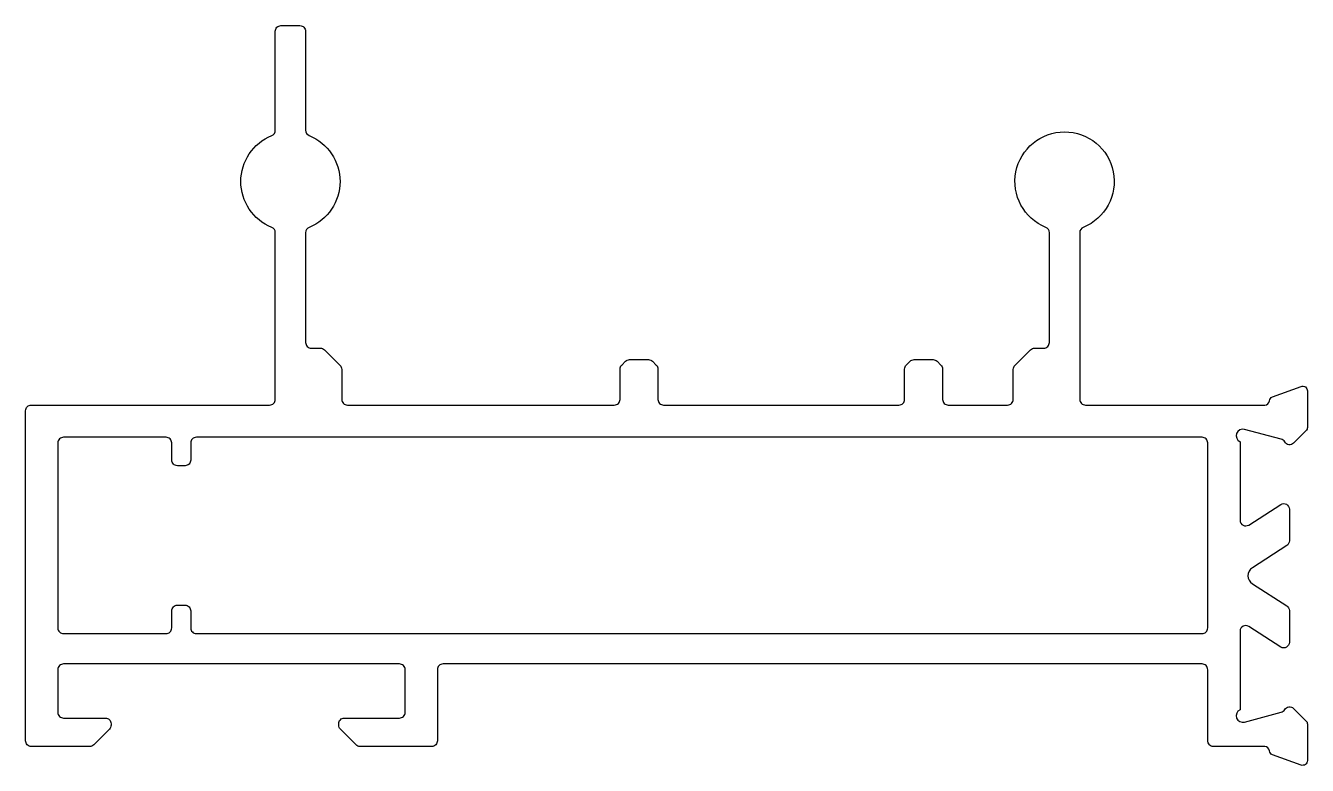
# Model space of a CAD drawing. Extents: x 659.5 to 727, y 595.4 to 634.4.
import ezdxf

# ---------------------------------------------------------------- set-up
doc = ezdxf.new("R2010")
doc.units = 0
doc.linetypes.add('AUSGEZOGEN', pattern=[0])
doc.layers.get('0').update_dxf_attribs({"linetype": 'CONTINUOUS'})

msp = doc.modelspace()

# ---------------------------------------------------------------- linework, layer by layer
msp.add_lwpolyline([(681.48, 600.737, 0.414214), (681.18, 600.437), (681.18, 596.687, -0.414214), (680.88, 596.387), (677.104, 596.387, -0.198912), (676.892, 596.475), (676.068, 597.3, -0.198912), (675.98, 597.512), (675.98, 597.587, -0.414214), (676.28, 597.887), (679.18, 597.887, 0.414214), (679.48, 598.187), (679.48, 600.437, 0.414214), (679.18, 600.737), (671.48, 600.737), (670.48, 600.737), (661.48, 600.737, 0.414214), (661.18, 600.437), (661.18, 598.187, 0.414214), (661.48, 597.887), (663.68, 597.887, -0.414214), (663.98, 597.587), (663.98, 597.512, -0.198912), (663.892, 597.3), (663.068, 596.475, -0.198912), (662.856, 596.387), (659.78, 596.387, -0.414214), (659.48, 596.687), (659.48, 614.087, -0.414214), (659.78, 614.387), (672.338, 614.387, 0.414214), (672.638, 614.687), (672.638, 623.472, 0.32353), (672.451, 623.75, -0.67292), (672.451, 628.594, 0.315739), (672.638, 628.872), (672.638, 634.087, -0.414214), (672.938, 634.387), (673.936, 634.387, -0.414214), (674.236, 634.087), (674.236, 628.871, 0.301368), (674.423, 628.594, -0.672313), (674.423, 623.751, 0.310853), (674.236, 623.473), (674.236, 617.687, 0.414214), (674.536, 617.387), (675.016, 617.387, -0.198912), (675.228, 617.3), (676.052, 616.475, -0.198912), (676.14, 616.263), (676.14, 614.687, 0.414214), (676.44, 614.387), (690.506, 614.387, 0.414214), (690.806, 614.687), (690.806, 616.283, -0.198912), (690.894, 616.495), (691.094, 616.695, -0.198912), (691.306, 616.783), (692.306, 616.783, -0.198912), (692.519, 616.695), (692.719, 616.495, -0.198912), (692.806, 616.283), (692.806, 614.687, 0.414214), (693.106, 614.387), (705.506, 614.387, 0.414214), (705.806, 614.687), (705.806, 616.283, -0.198912), (705.894, 616.495), (706.094, 616.695, -0.198912), (706.306, 616.783), (707.306, 616.783, -0.198912), (707.519, 616.695), (707.719, 616.495, -0.198912), (707.806, 616.283), (707.806, 614.687, 0.414214), (708.106, 614.387), (711.231, 614.387, 0.414214), (711.531, 614.687), (711.531, 616.263, -0.198912), (711.619, 616.475), (712.443, 617.3, -0.198912), (712.656, 617.387), (713.136, 617.387, 0.414214), (713.436, 617.687), (713.436, 623.473, 0.309995), (713.249, 623.751, -5.103386), (715.223, 623.751, 0.32566), (715.036, 623.473), (715.036, 614.687, 0.414214), (715.336, 614.387), (724.781, 614.387, 0.384217), (725.03, 614.612, -0.287078), (725.193, 614.821), (726.696, 615.368, -0.520567), (727.031, 615.133), (727.031, 613.206, -0.198912), (726.958, 613.029), (726.309, 612.38, -0.498784), (725.836, 612.444, 0.203621), (725.653, 612.585), (723.722, 613.103, 0.91331), (723.481, 612.449), (723.481, 608.303, 0.569007), (723.938, 608.062), (725.625, 609.147, -0.585524), (726.081, 608.891), (726.081, 607.226, -0.255082), (725.944, 606.974), (724.131, 605.808, 0.54567), (724.131, 604.967), (725.944, 603.801, -0.255082), (726.081, 603.549), (726.081, 601.884, -0.585524), (725.625, 601.628), (723.938, 602.713, 0.569007), (723.481, 602.472), (723.481, 598.326, 0.91331), (723.722, 597.672), (725.653, 598.19, 0.203621), (725.836, 598.331, -0.498784), (726.309, 598.395), (726.958, 597.746, -0.198912), (727.031, 597.569), (727.031, 595.642, -0.520567), (726.696, 595.407), (725.193, 595.954, -0.287078), (725.03, 596.163, 0.384217), (724.781, 596.387), (722.081, 596.387, -0.414214), (721.781, 596.687), (721.781, 600.437, 0.414214), (721.481, 600.737)], format="xyb", close=True)
at = {"linetype": 'AUSGEZOGEN'}
msp.add_lwpolyline([(667.18, 611.487), (667.18, 612.387, 0.414214), (666.88, 612.687), (661.48, 612.687, 0.414214), (661.18, 612.387), (661.18, 602.637, 0.414214), (661.48, 602.337), (666.88, 602.337, 0.414214), (667.18, 602.637), (667.18, 603.537, -0.414214), (667.48, 603.837), (667.88, 603.837, -0.414214), (668.18, 603.537), (668.18, 602.637, 0.414214), (668.48, 602.337), (721.481, 602.337, 0.414214), (721.781, 602.637), (721.781, 612.387, 0.414214), (721.481, 612.687), (668.48, 612.687, 0.414214), (668.18, 612.387), (668.18, 611.487, -0.414214), (667.88, 611.187), (667.48, 611.187, -0.414214)], format="xyb", close=True, dxfattribs=at)

doc.saveas('drawing.dxf')
